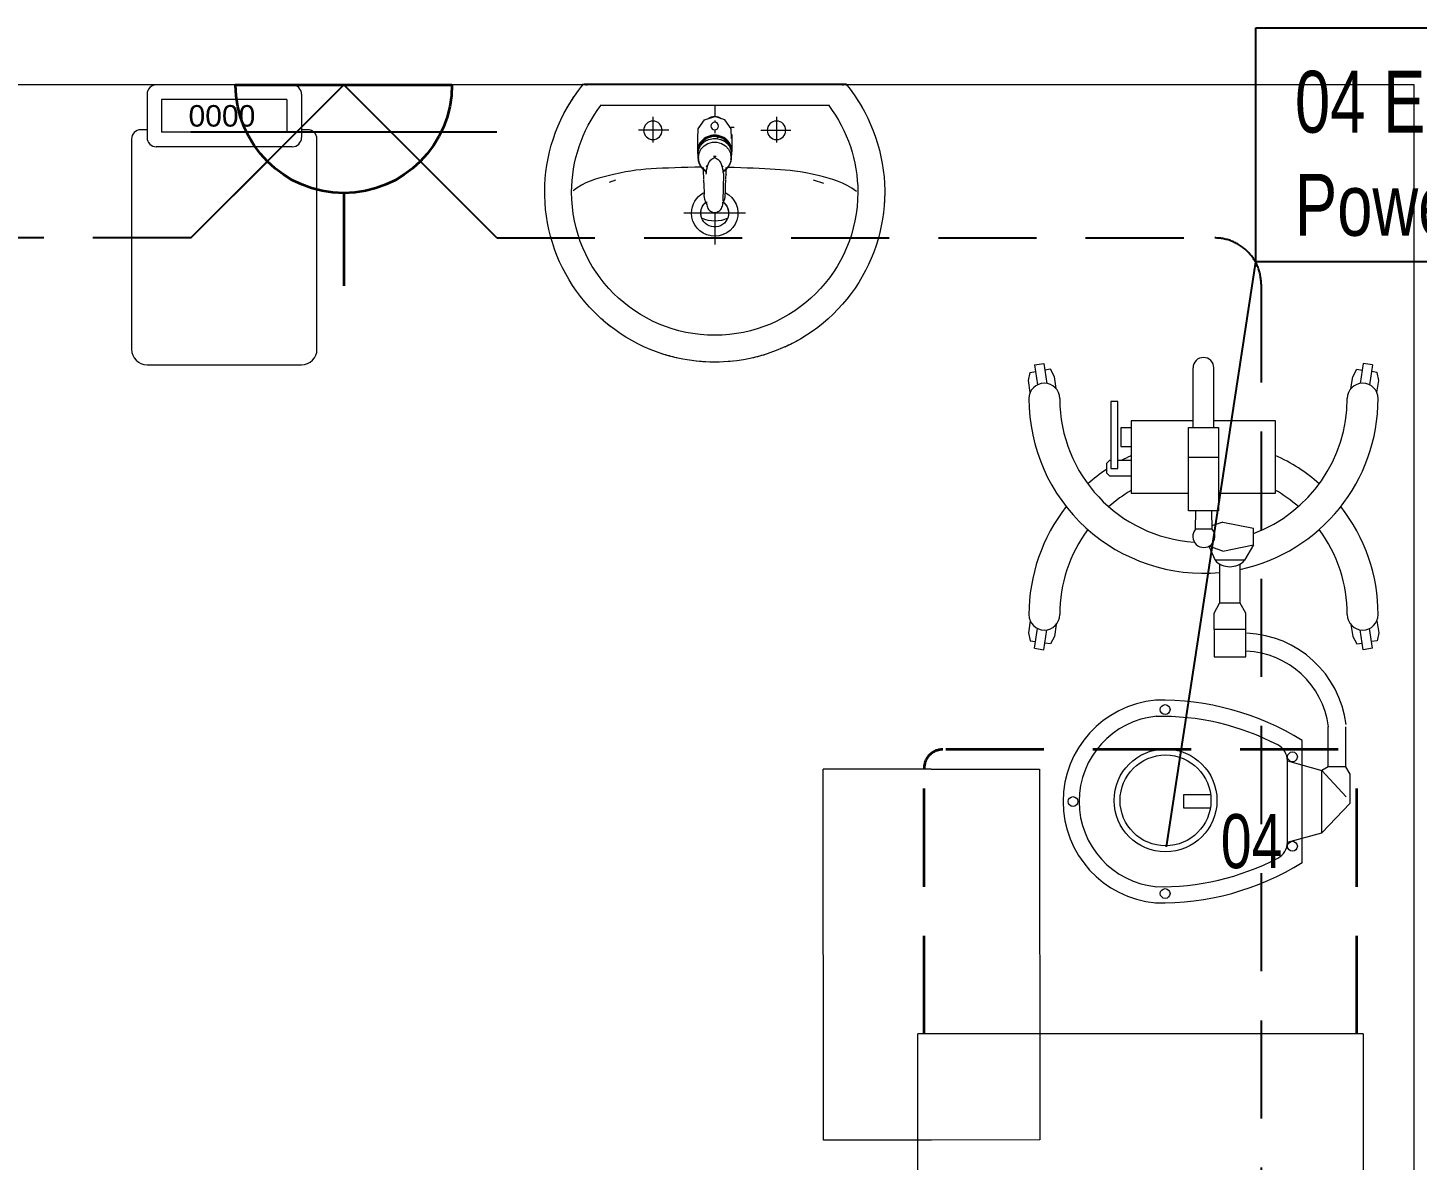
# Model space of a CAD drawing. Header units: inches. Extents: x -12418 to 57169, y -29325 to 19878.
# Drawn here: x 33707 to 35954, y -8807 to -6975 of the extents above; entities that cross this region are included whole.
import ezdxf
from ezdxf.enums import TextEntityAlignment as Align

# ---------------------------------------------------------------- set-up
doc = ezdxf.new("R2010")
doc.units = ezdxf.units.IN
doc.header["$LTSCALE"] = 25
doc.header["$MEASUREMENT"] = 0
for name, pattern in [('00-Ground Floor$0$HIDDEN', [9.525, 6.35, -3.175]), ('DASHDOT', [25.4, 12.7, -6.35, 0, -6.35]), ('HIDDEN', [9.525, 6.35, -3.175])]:
    doc.linetypes.add(name, pattern=pattern)
doc.layers.get('0').update_dxf_attribs({"color": 8})
doc.layers.get('Defpoints').update_dxf_attribs({"color": 8})
for name, color, linetype, lineweight in [('00-Ground Floor$0$72_EGR_EQP_TAG', 142, 'Continuous', 5), ('00-Ground Floor$0$LOADING', 253, 'Continuous', 5), ('00-Ground Floor$0$P-SANR-FIXT', 6, 'Continuous', 18), ('00-Ground Floor$0$P-SANR-FIXT-1', 6, 'Continuous', 13), ('00-Ground Floor$0$Walls', 251, 'Continuous', 5), ('E-LITE-CLNG-CNDT', 6, 'DASHDOT', 35), ('E-LITE-EXIT-NUMB', 6, 'Continuous', 25), ('E-POWR-FLOR-CNDT', 6, 'HIDDEN', 25), ('E-POWR-WALL @ 100', 4, 'Continuous', 35)]:
    doc.layers.add(name, color=color, linetype=linetype, lineweight=lineweight)
doc.layers.add('Equipment tags', color=3, linetype='Continuous')
doc.styles.add('00-Ground Floor$0$Standard', font='arial.ttf')
doc.styles.add('00-Ground Floor$0$X3G_ENTITY_257CFD', font='swisscl.ttf', dxfattribs={"height": 200})
doc.styles.add('00-Ground Floor$0$X3G_ENTITY_2588D4', font='swisscl.ttf', dxfattribs={"height": 200})
doc.styles.add('DC_Simplex', font='SIMPLEX.shx', dxfattribs={"width": 0.7})

# ---------------------------------------------------------------- blocks, each defined once
blk = doc.blocks.new('00-Ground Floor$0$FP_138-161_A_00_GFL_-0_080_Einreichung_Grundrisse_100')
at = {"layer": '00-Ground Floor$0$P-SANR-FIXT'}
blk.add_line((-0.0044, -0.0019), (-0.0045, -0.0021), dxfattribs=at)
at = {"layer": '00-Ground Floor$0$P-SANR-FIXT', "flags": 128}
blk.add_lwpolyline([(-0.0057, -0.0037), (-0.0058, -0.0039), (-0.006, -0.004)], dxfattribs=at)
blk = doc.blocks.new('00-Ground Floor$0$FP_139-161_A_00_GFL_-0_080_Einreichung_Grundrisse_100')
at = {"layer": '00-Ground Floor$0$P-SANR-FIXT'}
blk.add_line((0.0045, -0.0022), (0.0044, -0.002), dxfattribs=at)
at = {"layer": '00-Ground Floor$0$P-SANR-FIXT', "flags": 128}
blk.add_lwpolyline([(0.006, -0.004), (0.0059, -0.0039), (0.0057, -0.0038)], dxfattribs=at)
blk = doc.blocks.new('00-Ground Floor$0$IS_Ceraplus_B8204_BIM_BG _1_ - B8204AA - CERAPLUS single lever basin mixer with pop-up waste-V137-161_A_00_GFL_-0_080_Einreichung_Grundrisse_100')
at = {"layer": '00-Ground Floor$0$P-SANR-FIXT-1'}
h = blk.add_hatch(dxfattribs=at)
h.set_pattern_fill('FP_26', color=256, style=0, pattern_type=2)
h.set_pattern_definition([(225, (0.009, 0), (0.010607, -0.010607), []), (315, (0.009, 0), (0.010607, 0.010607), [])])
h.paths.add_polyline_path([(0.0056, -0.002), (0.0058, -0.0024), (0.0058, -0.0021)])
h.paths.add_polyline_path([(0.007, -0.0039), (0.0088, -0.0045), (0.0084, -0.0043)])
at = {"layer": '00-Ground Floor$0$LOADING'}
for p, q in [((-0.028, 0), (-0.028, -0.0281)), ((0.028, -0.0281), (0.028, 0)), ((-0.0274, -0.0337), (-0.0271, -0.0392)), ((-0.0262, -0.0282), (-0.0263, -0.0287)), ((0.0263, -0.0287), (0.0262, -0.0282)), ((0.0262, -0.0293), (0.0263, -0.0287)), ((0.0271, -0.0392), (0.0274, -0.0337)), ((-0.0137, -0.0512), (-0.0129, -0.0517)), ((0.0124, -0.052), (0.0133, -0.0515)), ((0.014, -0.0647), (0.0133, -0.1077)), ((0.0185, -0.0618), (0.019, -0.0539)), ((0.019, -0.0539), (0.0188, -0.0561))]:
    blk.add_line(p, q, dxfattribs=at)
at = {"layer": '00-Ground Floor$0$LOADING', "flags": 128}
for points in [[(-0.0272, -0.0069), (-0.0266, 0.009), (-0.0165, 0.0236), (0, 0.0291)], [(0.0272, -0.0069), (0.0266, 0.009), (0.0165, 0.0236), (0, 0.0291)], [(-0.0176, -0.0568), (-0.0224, -0.0513), (-0.0254, -0.0448), (-0.0264, -0.0376), (-0.0253, -0.0305), (-0.0222, -0.024), (-0.0172, -0.0186), (-0.0109, -0.0147), (-0.0037, -0.0127), (0.0037, -0.0127), (0.0109, -0.0147), (0.0172, -0.0186), (0.0222, -0.024), (0.0253, -0.0305), (0.0264, -0.0376), (0.0254, -0.0448), (0.0224, -0.0513), (0.0176, -0.0568)], [(-0.0271, -0.0393), (-0.027, -0.0403), (-0.0269, -0.0414), (-0.0267, -0.0424), (-0.0265, -0.0434), (-0.0262, -0.0444), (-0.0259, -0.0454), (-0.0255, -0.0464), (-0.0252, -0.0474), (-0.0247, -0.0484), (-0.0243, -0.0493), (-0.0238, -0.0502), (-0.0232, -0.0511), (-0.0226, -0.052), (-0.022, -0.0529), (-0.0214, -0.0537), (-0.0207, -0.0545), (-0.0199, -0.0553), (-0.0192, -0.0561), (-0.0184, -0.0568), (-0.0176, -0.0575), (-0.0173, -0.0577)], [(0.0173, -0.0577), (0.0181, -0.057), (0.0189, -0.0563), (0.0197, -0.0556), (0.0204, -0.0548), (0.0211, -0.054), (0.0218, -0.0532), (0.0224, -0.0523), (0.023, -0.0514), (0.0236, -0.0505), (0.0241, -0.0496), (0.0246, -0.0487), (0.025, -0.0477), (0.0254, -0.0467), (0.0258, -0.0458), (0.0261, -0.0448), (0.0264, -0.0437), (0.0266, -0.0427), (0.0268, -0.0417), (0.027, -0.0407), (0.0271, -0.0396), (0.0271, -0.0393)], [(-0.019, -0.0539), (-0.0185, -0.0615), (-0.0185, -0.0618)], [(-0.0162, -0.0579), (-0.0156, -0.058), (-0.0151, -0.0581), (-0.0146, -0.0583), (-0.0142, -0.0586), (-0.0139, -0.0588), (-0.0138, -0.0591)], [(-0.0138, -0.0591), (-0.0139, -0.0612), (-0.014, -0.0633)], [(0.0138, -0.0591), (0.0139, -0.0588), (0.0142, -0.0586), (0.0146, -0.0583), (0.0151, -0.0581), (0.0156, -0.058), (0.0162, -0.0579)], [(0.014, -0.0633), (0.0139, -0.0612), (0.0138, -0.0591)], [(0.0171, -0.0578), (0.0174, -0.0575), (0.0176, -0.0568)], [(0.0184, -0.0651), (0.0184, -0.0652), (0.0184, -0.0652), (0.0184, -0.0652), (0.0184, -0.0654), (0.0184, -0.0655)], [(-0.0181, -0.0728), (-0.0177, -0.083), (-0.0172, -0.0938)], [(0.0172, -0.0938), (0.0177, -0.083), (0.0181, -0.0728)], [(-0.0129, -0.1142), (-0.0124, -0.1161), (-0.0118, -0.1179), (-0.0109, -0.1197), (-0.0098, -0.1214), (-0.0084, -0.123), (-0.0067, -0.1244), (-0.0047, -0.1255), (-0.0025, -0.1263), (0, -0.1266)], [(0, -0.1266), (0.0025, -0.1263), (0.0047, -0.1255), (0.0067, -0.1244), (0.0084, -0.123), (0.0098, -0.1214), (0.0109, -0.1197), (0.0118, -0.1179), (0.0124, -0.1161), (0.0129, -0.1142)]]:
    blk.add_lwpolyline(points, dxfattribs=at)
at = {"layer": '00-Ground Floor$0$LOADING'}
for centre, radius, start, end in [((0, 0.0135), 0.00603, 0, 180), ((0, 0.0135), 0.00603, 180, 0), ((-0.009, 0), 0.005, 300, 315), ((0.009, 0), 0.005, 225, 240)]:
    blk.add_arc(centre, radius, start, end, dxfattribs=at)
for centre, major_axis, start_param, end_param in [((0, -0.0281), (-0.028, 0), 4.712389, 6.47291), ((0, -0.0287), (0.0267, 0), 1.570796, 3.036556), ((0, -0.0287), (0.0263, 0), 2.625648, 2.791756), ((0, -0.0287), (-0.0263, 0), 4.712389, 5.759587), ((0, -0.0281), (0.028, 0), 6.093357, 7.853982), ((0, -0.0287), (0.0267, 0), 0.105099, 1.570796), ((0, -0.0287), (0.0262, 0), 0.523599, 1.570796), ((0, -0.0287), (0.0262, 0), 0.349919, 0.515945), ((0, -0.0321), (0.0275, 0), 3.141823, 3.202701), ((0, -0.0321), (0.0275, 0), 3.239313, 3.439417), ((0, -0.0281), (0.028, 0), 3.371221, 3.483334), ((0, -0.0287), (0.0267, 0), 6.059374, 6.108652), ((0, -0.0321), (0.0275, 0), 5.985527, 6.185455), ((0, -0.0281), (0.028, 0), 5.94107, 6.05344), ((0, -0.0321), (0.0275, 0), 6.222066, 6.282955), ((0, -0.0312), (0.0248, 0), 4.111947, 4.191073), ((0, -0.0281), (0.028, 0), 4.202431, 4.259552), ((0, -0.0287), (0.0263, 0), 4.169225, 4.2325), ((0, -0.0281), (0.028, 0), 5.172057, 5.222265)]:
    blk.add_ellipse(centre, major_axis=major_axis, ratio=0.961262, start_param=start_param, end_param=end_param, dxfattribs=at)
for points, knots in [([(-0.0215, -0.0162), (-0.0216, -0.0163), (-0.0219, -0.0167), (-0.0227, -0.0177), (-0.0238, -0.0192), (-0.0249, -0.0211), (-0.0258, -0.0231), (-0.0266, -0.0253), (-0.0273, -0.0282), (-0.0275, -0.0305), (-0.0275, -0.0321)], [0.7859035, 0.7859035, 0.7859035, 0.7859035, 0.7916667, 0.8055556, 0.8333333, 0.8611111, 0.8888889, 0.9166667, 0.9444444, 1, 1, 1, 1]), ([(0.021, -0.0157), (0.0208, -0.0154), (0.0203, -0.0149), (0.0192, -0.0139), (0.0177, -0.0127), (0.0161, -0.0117), (0.0148, -0.0109), (0.0138, -0.0104), (0.0127, -0.0099), (0.0113, -0.0093), (0.0087, -0.0084), (0.0048, -0.0075), (0, -0.0071), (-0.0048, -0.0075), (-0.0087, -0.0084), (-0.0113, -0.0093), (-0.0127, -0.0099), (-0.0138, -0.0104), (-0.0148, -0.0109), (-0.0161, -0.0117), (-0.0177, -0.0127), (-0.0191, -0.0139), (-0.0202, -0.0149), (-0.0208, -0.0154), (-0.021, -0.0157)], [0.2222222, 0.2222222, 0.2222222, 0.2222222, 0.2361111, 0.25, 0.2777778, 0.3055556, 0.3194444, 0.3333333, 0.3472222, 0.3611111, 0.3888889, 0.4444444, 0.5, 0.5555556, 0.6111111, 0.6388889, 0.6527778, 0.6666667, 0.6805556, 0.6944444, 0.7222222, 0.75, 0.7638889, 0.7777778, 0.7777778, 0.7777778, 0.7777778]), ([(0.0275, -0.0321), (0.0275, -0.0305), (0.0273, -0.0282), (0.0266, -0.0253), (0.0258, -0.0231), (0.0249, -0.0211), (0.0238, -0.0192), (0.0227, -0.0177), (0.0219, -0.0167), (0.0216, -0.0163), (0.0215, -0.0162)], [0, 0, 0, 0, 0.0555556, 0.0833333, 0.1111111, 0.1388889, 0.1666667, 0.1944444, 0.2083333, 0.2142181, 0.2142181, 0.2142181, 0.2142181]), ([(0, -0.0378), (-0.0005, -0.038), (-0.0012, -0.0384), (-0.0021, -0.0389), (-0.0028, -0.0393), (-0.0035, -0.0397), (-0.0042, -0.04), (-0.0049, -0.0405), (-0.0055, -0.0409), (-0.0061, -0.0414), (-0.0067, -0.0419), (-0.0072, -0.0424), (-0.0078, -0.0429), (-0.0083, -0.0435), (-0.0088, -0.0441), (-0.0092, -0.0446), (-0.0096, -0.0452), (-0.01, -0.0459), (-0.0103, -0.0466), (-0.0105, -0.0472), (-0.0107, -0.0477), (-0.0108, -0.0481), (-0.0109, -0.0484), (-0.0111, -0.0489), (-0.0114, -0.0497), (-0.0118, -0.0509), (-0.0122, -0.0521), (-0.0124, -0.053), (-0.0126, -0.0537), (-0.0128, -0.0544), (-0.0129, -0.0552), (-0.0131, -0.0559), (-0.0132, -0.0566), (-0.0134, -0.0572), (-0.0136, -0.0581), (-0.0137, -0.0587), (-0.0138, -0.0591)], [0, 0, 0, 0, 0.055556, 0.083333, 0.111111, 0.138889, 0.166667, 0.194444, 0.222222, 0.25, 0.277778, 0.305556, 0.333333, 0.361111, 0.388889, 0.416667, 0.444444, 0.472222, 0.5, 0.527778, 0.541667, 0.555556, 0.569444, 0.583333, 0.611111, 0.666667, 0.722222, 0.75, 0.777778, 0.805556, 0.833333, 0.861111, 0.888889, 0.916667, 0.944444, 1, 1, 1, 1]), ([(0, -0.0357), (-0.0006, -0.0357), (-0.0013, -0.0357), (-0.002, -0.0357), (-0.0022, -0.0357)], [0, 0, 0, 0, 0.1, 0.1298359, 0.1298359, 0.1298359, 0.1298359]), ([(0.0022, -0.0357), (0.002, -0.0357), (0.0013, -0.0357), (0.0006, -0.0357), (0, -0.0357)], [0.8701578, 0.8701578, 0.8701578, 0.8701578, 0.9, 1, 1, 1, 1]), ([(0.0138, -0.0591), (0.0137, -0.0587), (0.0136, -0.0581), (0.0134, -0.0572), (0.0132, -0.0566), (0.0131, -0.0559), (0.0129, -0.0552), (0.0128, -0.0544), (0.0126, -0.0537), (0.0124, -0.053), (0.0122, -0.0521), (0.0118, -0.0509), (0.0114, -0.0497), (0.0111, -0.0489), (0.0109, -0.0484), (0.0108, -0.0481), (0.0107, -0.0477), (0.0105, -0.0472), (0.0103, -0.0466), (0.01, -0.0459), (0.0096, -0.0452), (0.0092, -0.0446), (0.0088, -0.0441), (0.0083, -0.0435), (0.0078, -0.0429), (0.0072, -0.0424), (0.0067, -0.0419), (0.0061, -0.0414), (0.0055, -0.0409), (0.0049, -0.0405), (0.0042, -0.04), (0.0035, -0.0397), (0.0028, -0.0393), (0.0021, -0.0389), (0.0012, -0.0384), (0.0005, -0.038), (0, -0.0378)], [0, 0, 0, 0, 0.055556, 0.083333, 0.111111, 0.138889, 0.166667, 0.194444, 0.222222, 0.25, 0.277778, 0.333333, 0.388889, 0.416667, 0.430556, 0.444444, 0.458333, 0.472222, 0.5, 0.527778, 0.555556, 0.583333, 0.611111, 0.638889, 0.666667, 0.694444, 0.722222, 0.75, 0.777778, 0.805556, 0.833333, 0.861111, 0.888889, 0.916667, 0.944444, 1, 1, 1, 1]), ([(-0.0188, -0.0538), (-0.0188, -0.0547), (-0.0186, -0.0582), (-0.0185, -0.0619), (-0.0184, -0.0646)], [0.6724021, 0.6724021, 0.6724021, 0.6724021, 0.75, 1, 1, 1, 1]), ([(-0.0162, -0.0579), (-0.0162, -0.0578), (-0.0163, -0.0578), (-0.0165, -0.0577), (-0.0166, -0.0575), (-0.0167, -0.0574), (-0.0169, -0.0573), (-0.017, -0.0572), (-0.0172, -0.0571), (-0.0173, -0.057), (-0.0175, -0.0569), (-0.0176, -0.0568)], [0, 0, 0, 0, 0.1, 0.2, 0.3, 0.4, 0.5, 0.6, 0.7, 0.8, 1, 1, 1, 1]), ([(-0.0148, -0.0587), (-0.015, -0.0586), (-0.0159, -0.0583), (-0.0167, -0.058), (-0.0172, -0.0578)], [0.8, 0.8, 0.8, 0.8, 0.85, 1, 1, 1, 1]), ([(0.0141, -0.0613), (0.0141, -0.0611), (0.0143, -0.0608), (0.0145, -0.0604), (0.0148, -0.06), (0.0151, -0.0596), (0.0153, -0.0594), (0.0155, -0.0592), (0.0156, -0.059), (0.0158, -0.0588), (0.016, -0.0587), (0.0163, -0.0585), (0.0165, -0.0583), (0.0166, -0.0582)], [0.3333333, 0.3333333, 0.3333333, 0.3333333, 0.4166667, 0.5, 0.5833333, 0.6666667, 0.7083333, 0.75, 0.7916667, 0.8333333, 0.875, 0.9166667, 1, 1, 1, 1]), ([(0.0176, -0.0568), (0.0175, -0.0569), (0.0173, -0.057), (0.0172, -0.0571), (0.017, -0.0572), (0.0169, -0.0573), (0.0167, -0.0574), (0.0166, -0.0575), (0.0165, -0.0577), (0.0163, -0.0578), (0.0162, -0.0578), (0.0162, -0.0579)], [0, 0, 0, 0, 0.2, 0.3, 0.4, 0.5, 0.6, 0.7, 0.8, 0.9, 1, 1, 1, 1]), ([(0.0184, -0.0646), (0.0185, -0.0619), (0.0186, -0.0582), (0.0188, -0.0547), (0.0188, -0.0538)], [0, 0, 0, 0, 0.25, 0.3275586, 0.3275586, 0.3275586, 0.3275586]), ([(-0.0131, -0.1116), (-0.0132, -0.1115), (-0.0135, -0.1109), (-0.0141, -0.1099), (-0.0147, -0.1086), (-0.0153, -0.1072), (-0.0159, -0.1053), (-0.0167, -0.1021), (-0.0171, -0.0992), (-0.0171, -0.0973)], [0.4856715, 0.4856715, 0.4856715, 0.4856715, 0.5, 0.55, 0.6, 0.65, 0.7, 0.8, 1, 1, 1, 1]), ([(-0.0132, -0.1091), (-0.0132, -0.1096), (-0.0132, -0.1103), (-0.0132, -0.1111), (-0.0132, -0.1115), (-0.0132, -0.1118), (-0.0131, -0.1122), (-0.0131, -0.1125), (-0.0131, -0.1128), (-0.0131, -0.1131), (-0.013, -0.1134), (-0.013, -0.1138), (-0.0129, -0.1141), (-0.0129, -0.1142)], [0.2, 0.2, 0.2, 0.2, 0.4, 0.5, 0.55, 0.6, 0.65, 0.7, 0.75, 0.8, 0.85, 0.9, 1, 1, 1, 1]), ([(0.0129, -0.1142), (0.0129, -0.1141), (0.013, -0.1138), (0.013, -0.1134), (0.0131, -0.1131), (0.0131, -0.1128), (0.0131, -0.1125), (0.0131, -0.1122), (0.0132, -0.1118), (0.0132, -0.1115), (0.0132, -0.1111), (0.0132, -0.1103), (0.0132, -0.1096), (0.0132, -0.1091)], [0, 0, 0, 0, 0.1, 0.15, 0.2, 0.25, 0.3, 0.35, 0.4, 0.45, 0.5, 0.6, 0.8, 0.8, 0.8, 0.8]), ([(0.0131, -0.1116), (0.0133, -0.1113), (0.0137, -0.1106), (0.0142, -0.1096), (0.0147, -0.1084), (0.0153, -0.1072), (0.0159, -0.1053), (0.0167, -0.1021), (0.0171, -0.0992), (0.0171, -0.0973)], [-0.5143371, -0.5143371, -0.5143371, -0.5143371, -0.475, -0.4375, -0.4, -0.35, -0.3, -0.2, 0, 0, 0, 0])]:
    blk.add_open_spline(points, degree=3, knots=knots, dxfattribs=at)
for points in [[(-0.0184, -0.0646), (-0.0183, -0.0659), (-0.0182, -0.0684), (-0.0181, -0.0709), (-0.0181, -0.0721)], [(-0.0172, -0.0578), (-0.0171, -0.0578), (-0.0169, -0.058), (-0.0167, -0.0581), (-0.0166, -0.0582)], [(-0.0162, -0.0579), (-0.0162, -0.0579), (-0.0164, -0.0581), (-0.0165, -0.0582), (-0.0166, -0.0583), (-0.0166, -0.0582), (-0.0166, -0.0582)], [(-0.0166, -0.0582), (-0.0163, -0.0585), (-0.0156, -0.059), (-0.0148, -0.0599), (-0.0142, -0.0609), (-0.0139, -0.0617), (-0.0138, -0.0621)], [(-0.014, -0.0633), (-0.014, -0.0633), (-0.014, -0.0633), (-0.014, -0.0633)], [(-0.014, -0.0646), (-0.014, -0.0644), (-0.014, -0.064), (-0.014, -0.0635), (-0.014, -0.0633)], [(0.014, -0.0633), (0.014, -0.0633), (0.014, -0.0633), (0.014, -0.0633)], [(0.014, -0.0633), (0.014, -0.0635), (0.014, -0.064), (0.014, -0.0644), (0.014, -0.0647)], [(0.0172, -0.0578), (0.0168, -0.0579), (0.0158, -0.0583), (0.0147, -0.0587), (0.0141, -0.059)], [(0.0166, -0.0582), (0.0166, -0.0582), (0.0166, -0.0583), (0.0165, -0.0582), (0.0164, -0.0581), (0.0162, -0.0579), (0.0162, -0.0579)], [(0.0166, -0.0582), (0.0167, -0.0582), (0.0168, -0.0581), (0.0169, -0.058), (0.0169, -0.058)], [(0.0169, -0.058), (0.017, -0.0579), (0.0171, -0.0579), (0.0171, -0.0578)], [(0.0181, -0.0721), (0.0181, -0.0709), (0.0182, -0.0684), (0.0183, -0.0659), (0.0184, -0.0646)], [(-0.0172, -0.0938), (-0.0172, -0.0944), (-0.0172, -0.0956), (-0.0171, -0.0967), (-0.0171, -0.0973)], [(0.0171, -0.0973), (0.0171, -0.0967), (0.0172, -0.0956), (0.0172, -0.0944), (0.0172, -0.0938)]]:
    blk.add_open_spline(points, degree=3, dxfattribs=at)
for name in ['00-Ground Floor$0$FP_138-161_A_00_GFL_-0_080_Einreichung_Grundrisse_100', '00-Ground Floor$0$FP_139-161_A_00_GFL_-0_080_Einreichung_Grundrisse_100']:
    blk.add_blockref(name, (0, 0), dxfattribs=at)
blk = doc.blocks.new('00-Ground Floor$0$_100_WB_KER_REN_55x45x18 - _100_WB_KER_REN_55x45x18-V63-161_A_00_GFL_-0_080_Einreichung_Grundrisse_100')
at = {"layer": '00-Ground Floor$0$LOADING'}
for p, q in [((-0.2075, 0.225), (-0.2075, 0.2227)), ((0.2074, 0.225), (-0.2074, 0.225)), ((0.2075, 0.2227), (0.2075, 0.225)), ((-0.1855, 0.1899), (0.1855, 0.1899)), ((0, 0.1899), (0, 0.1724)), ((-0.1, 0.172), (-0.1, 0.1303)), ((0, 0.1656), (0, 0.1628)), ((0.1, 0.172), (0.1, 0.1303)), ((-0.0744, 0.15), (-0.1234, 0.15)), ((-0.0259, 0.155), (-0.0315, 0.155)), ((0, 0.1509), (0, 0.1454)), ((0, 0.1422), (0, 0.1399)), ((0.026, 0.155), (0.0248, 0.155)), ((0.0744, 0.15), (0.1234, 0.15)), ((-0.1763, 0.0637), (-0.1598, 0.0692)), ((0.1605, 0.0691), (0.1707, 0.0656)), ((-0.05, 0.0161), (0.05, 0.0161)), ((0, 0.0168), (0, -0.0348))]:
    blk.add_line(p, q, dxfattribs=at)
at = {"layer": '00-Ground Floor$0$LOADING', "flags": 128}
for points in [[(-0.2121, 0.225), (-0.219, 0.2164), (-0.2254, 0.2075), (-0.2316, 0.1983), (-0.2373, 0.189), (-0.2427, 0.1794), (-0.2476, 0.1696), (-0.2522, 0.1596), (-0.2564, 0.1494), (-0.2602, 0.1391), (-0.2635, 0.1286), (-0.2665, 0.118), (-0.269, 0.1073), (-0.271, 0.0965), (-0.2727, 0.0856), (-0.2739, 0.0747), (-0.2747, 0.0637), (-0.275, 0.0527), (-0.275, 0.05)], [(0.275, 0.05), (0.2748, 0.061), (0.2741, 0.072), (0.273, 0.0829), (0.2715, 0.0938), (0.2695, 0.1046), (0.2671, 0.1154), (0.2643, 0.126), (0.261, 0.1365), (0.2574, 0.1469), (0.2533, 0.1571), (0.2488, 0.1671), (0.2439, 0.177), (0.2387, 0.1866), (0.233, 0.1961), (0.227, 0.2053), (0.2206, 0.2142), (0.2138, 0.2229), (0.2121, 0.225)], [(-0.275, 0.05), (-0.2748, 0.039), (-0.2741, 0.028), (-0.273, 0.0171), (-0.2715, 0.0062), (-0.2695, -0.0046), (-0.2671, -0.0154), (-0.2643, -0.026), (-0.261, -0.0365), (-0.2574, -0.0469), (-0.2533, -0.0571), (-0.2488, -0.0671), (-0.2439, -0.077), (-0.2387, -0.0866), (-0.233, -0.0961), (-0.227, -0.1053), (-0.2206, -0.1142), (-0.2138, -0.1229), (-0.2067, -0.1313), (-0.1993, -0.1395), (-0.1916, -0.1473), (-0.1836, -0.1548), (-0.1752, -0.162), (-0.1666, -0.1688), (-0.1577, -0.1753), (-0.1486, -0.1814), (-0.1392, -0.1872), (-0.1296, -0.1925), (-0.1198, -0.1975), (-0.1098, -0.2021), (-0.0996, -0.2063), (-0.0893, -0.2101), (-0.0788, -0.2135), (-0.0682, -0.2164), (-0.0575, -0.2189), (-0.0467, -0.221), (-0.0359, -0.2227), (-0.0249, -0.2239), (-0.014, -0.2246), (-0.003, -0.225), (0.008, -0.2249), (0.019, -0.2243), (0.03, -0.2234), (0.0409, -0.2219), (0.0517, -0.2201), (0.0625, -0.2178), (0.0731, -0.2151), (0.0837, -0.212), (0.0941, -0.2084), (0.1043, -0.2044), (0.1144, -0.2001), (0.1243, -0.1953), (0.1341, -0.1901), (0.1436, -0.1846), (0.1528, -0.1786), (0.1618, -0.1723), (0.1706, -0.1657), (0.1791, -0.1587), (0.1873, -0.1514), (0.1952, -0.1437), (0.2028, -0.1358), (0.21, -0.1275), (0.217, -0.119), (0.2236, -0.1101), (0.2298, -0.1011), (0.2356, -0.0918), (0.2411, -0.0822), (0.2462, -0.0725), (0.2509, -0.0625), (0.2552, -0.0524), (0.2591, -0.0421), (0.2626, -0.0317), (0.2656, -0.0211), (0.2683, -0.0104), (0.2705, 0.0003), (0.2722, 0.0112), (0.2736, 0.0221), (0.2745, 0.0331), (0.2749, 0.0441), (0.275, 0.05)]]:
    blk.add_lwpolyline(points, dxfattribs=at)
at = {"layer": '00-Ground Floor$0$LOADING'}
for centre in [(-0.1, 0.15), (0.1, 0.15)]:
    blk.add_circle(centre, 0.015, dxfattribs=at)
for centre, radius, start, end in [((0, 0.05), 0.275, 140.4788, 141.2381), ((0, 0.05), 0.275, 38.7619, 39.5212), ((0, 0.05), 0.275, 145.9324, 150.3591), ((0, 0.05), 0.275, 29.6409, 34.0676), ((0, 0.05), 0.2315, 142.8209, 180), ((0, 0.05), 0.2315, 0, 37.1791), ((0, 0.155), 0.0175, 54.0899, 125.9101), ((0, 0.155), 0.0175, 68.869, 83.8798), ((0, 0.155), 0.0175, 251.9463, 258.2346), ((0, 0.05), 0.275, 180, 183.6225), ((0, 0.05), 0.2315, 180, 0), ((0, 0.0161), 0.0375, 117.1305, 0), ((0, 0.0161), 0.0375, 0, 61.4146), ((0, 0.0161), 0.0225, 129.5025, 0), ((0, 0.0161), 0.0225, 156.725, 162.0134), ((0, 0.0161), 0.0225, 138.0808, 143.3939), ((0, 0.0161), 0.0225, 0, 51.4286), ((0, 0.0161), 0.0225, 36.616, 41.9265), ((0, 0.0161), 0.0225, 17.9887, 23.276), ((0, 0.0161), 0.0225, 180, 193.3417), ((0, 0.0161), 0.0225, 197.0466, 201.508), ((0, 0.05), 0.047, 243.4433, 296.5567), ((0, 0.0161), 0.0225, 338.492, 342.9534), ((0, 0.0161), 0.0225, 346.6583, 0), ((0, 0.05), 0.275, 307.6689, 312), ((0, 0.05), 0.275, 240, 245.6589), ((0, 0.05), 0.275, 252, 257.5535), ((0, 0.05), 0.275, 264, 276), ((0, 0.05), 0.275, 282.9241, 288)]:
    blk.add_arc(centre, radius, start, end, dxfattribs=at)
for points, knots in [([(-0.2074, 0.225), (-0.2078, 0.225), (-0.2086, 0.225), (-0.2095, 0.225), (-0.2102, 0.225), (-0.2106, 0.225), (-0.2109, 0.225), (-0.2111, 0.225), (-0.2114, 0.225), (-0.2116, 0.225), (-0.2118, 0.225), (-0.2119, 0.225), (-0.2119, 0.225)], [-1, -1, -1, -1, -0.8333333, -0.6666667, -0.5833333, -0.5, -0.4583333, -0.4166667, -0.3333333, -0.2916667, -0.25, -0.1666667, -0.1666667, -0.1666667, -0.1666667]), ([(0.2119, 0.225), (0.2119, 0.225), (0.2118, 0.225), (0.2116, 0.225), (0.2114, 0.225), (0.2111, 0.225), (0.2109, 0.225), (0.2106, 0.225), (0.2102, 0.225), (0.2095, 0.225), (0.2086, 0.225), (0.2078, 0.225), (0.2074, 0.225)], [-0.8333333, -0.8333333, -0.8333333, -0.8333333, -0.75, -0.7083333, -0.6666667, -0.5833333, -0.5416667, -0.5, -0.4166667, -0.3333333, -0.1666667, 0, 0, 0, 0]), ([(-0.0037, 0.1721), (-0.0046, 0.1719), (-0.0064, 0.1714), (-0.0081, 0.1705), (-0.009, 0.17)], [0.5653198, 0.5653198, 0.5653198, 0.5653198, 0.6111111, 0.6666667, 0.6666667, 0.6666667, 0.6666667]), ([(0.009, 0.17), (0.0086, 0.1703), (0.0077, 0.1708), (0.0059, 0.1715), (0.0046, 0.1719), (0.0037, 0.1721)], [0.3333333, 0.3333333, 0.3333333, 0.3333333, 0.3611111, 0.3888889, 0.4346482, 0.4346482, 0.4346482, 0.4346482]), ([(-0.2294, 0.0509), (-0.2103, 0.066), (-0.1431, 0.0839), (-0.1084, 0.0863), (-0.0496, 0.0893), (-0.0206, 0.0899)], [0.0392191, 0.0392191, 0.0392191, 0.0392191, 0.1715289, 0.4228457, 0.6475389, 0.6475389, 0.6475389, 0.6475389]), ([(0.0209, 0.0903), (0.0512, 0.0901), (0.1113, 0.0879), (0.1514, 0.0828), (0.2115, 0.0665), (0.2292, 0.052)], [0.7533082, 0.7533082, 0.7533082, 0.7533082, 0.9865548, 1.235629, 1.3638988, 1.3638988, 1.3638988, 1.3638988]), ([(-0.0141, 0.0337), (-0.0162, 0.0319), (-0.0207, 0.0267), (-0.0225, 0.02), (-0.0225, 0.0161)], [0.7144203, 0.7144203, 0.7144203, 0.7144203, 0.8333333, 1, 1, 1, 1]), ([(0.0225, 0.0161), (0.0225, 0.0187), (0.0216, 0.0239), (0.0182, 0.0298), (0.0152, 0.0327), (0.0141, 0.0337)], [0, 0, 0, 0, 0.1111111, 0.2222222, 0.285568, 0.285568, 0.285568, 0.285568])]:
    blk.add_open_spline(points, degree=3, knots=knots, dxfattribs=at)
for points in [[(-0.2075, 0.2227), (-0.2075, 0.2231), (-0.2075, 0.2235), (-0.2075, 0.2239)], [(0.2075, 0.2239), (0.2075, 0.2235), (0.2075, 0.2231), (0.2075, 0.2227)], [(-0.1852, 0.1899), (-0.1853, 0.1899), (-0.1854, 0.1899), (-0.1855, 0.1899)], [(0.1855, 0.1899), (0.1854, 0.1899), (0.1853, 0.1899), (0.1852, 0.1899)], [(-0.0009, 0.1725), (-0.0013, 0.1725), (-0.0018, 0.1724), (-0.0022, 0.1724)], [(0.0022, 0.1724), (0.0018, 0.1724), (0.0013, 0.1725), (0.0009, 0.1725)], [(-0.0225, 0.0161), (-0.0225, 0.0147), (-0.0222, 0.012), (-0.0215, 0.0093), (-0.021, 0.008)], [(0.021, 0.008), (0.0215, 0.0093), (0.0222, 0.012), (0.0225, 0.0147), (0.0225, 0.0161)]]:
    blk.add_open_spline(points, degree=3, dxfattribs=at)
at = {"layer": '00-Ground Floor$0$LOADING', "xscale": -1, "rotation": 5.088887490341627e-12}
blk.add_blockref('00-Ground Floor$0$IS_Ceraplus_B8204_BIM_BG _1_ - B8204AA - CERAPLUS single lever basin mixer with pop-up waste-V137-161_A_00_GFL_-0_080_Einreichung_Grundrisse_100', (0, 0.1434), dxfattribs=at)
blk = doc.blocks.new('00-Ground Floor$0$HF13461A-P')
at = {"layer": '00-Ground Floor$0$LOADING'}
for p, q in [((0.2579, 0.4503), (0.0379, 0.4503)), ((0.0229, 0.4353), (0.0229, 0.3653)), ((0.2729, 0.4353), (0.2729, 0.3653)), ((0.2493, 0.4266), (0.0466, 0.4266)), ((0.0466, 0.4266), (0.0466, 0.3739)), ((0.2493, 0.4266), (0.2493, 0.3739)), ((-0.0021, 0.3628), (-0.0021, 0.0228)), ((0.0229, 0.3778), (0.0129, 0.3778)), ((0.2493, 0.3739), (0.0466, 0.3739)), ((0.2829, 0.3778), (0.2729, 0.3778)), ((0.2979, 0.0228), (0.2979, 0.3628)), ((0.2579, 0.3503), (0.0379, 0.3503)), ((0.0229, -0.0022), (0.2729, -0.0022))]:
    blk.add_line(p, q, dxfattribs=at)
for centre, radius, start, end in [((0.0379, 0.4353), 0.015, 90, 180), ((0.2579, 0.4353), 0.015, 0, 90), ((0.0129, 0.3628), 0.015, 90, 180), ((0.0379, 0.3653), 0.015, 180, 270), ((0.2579, 0.3653), 0.015, 270, 0), ((0.2829, 0.3628), 0.015, 0, 90), ((0.0229, 0.0228), 0.025, 180, 270), ((0.2729, 0.0228), 0.025, 270, 0)]:
    blk.add_arc(centre, radius, start, end, dxfattribs=at)
at = {"layer": '00-Ground Floor$0$LOADING', "style": '00-Ground Floor$0$Standard'}
blk.add_text('0000', height=0.03477, dxfattribs=at).set_placement((0.0901, 0.3829))
blk = doc.blocks.new('00-Ground Floor$0$mobile light')
at = {"layer": '00-Ground Floor$0$LOADING'}
for p, q in [((1882.58, -498.29), (1882.35, -499.8)), ((1882.58, -498.29), (1885.78, -498.78)), ((1883.78, -497.56), (1883.65, -498.45)), ((1885.1, -497.29), (1883.78, -497.56)), ((1887.04, -497.59), (1885.1, -497.29)), ((1923.94, -497.59), (1925.88, -497.29)), ((1928.41, -498.29), (1925.2, -498.78)), ((1925.88, -497.29), (1927.2, -497.56)), ((1927.2, -497.56), (1927.33, -498.45)), ((1928.41, -498.29), (1928.63, -499.8)), ((1882.35, -499.8), (1885.55, -500.28)), ((1883.28, -500.85), (1883.42, -499.96)), ((1884.47, -501.5), (1883.28, -500.85)), ((1928.63, -499.8), (1925.43, -500.28)), ((1926.52, -501.5), (1927.7, -500.85)), ((1927.7, -500.85), (1927.56, -499.96)), ((1886.4, -501.79), (1884.47, -501.5)), ((1924.58, -501.79), (1926.52, -501.5)), ((1947.59, -502.62), (1941.09, -502.62)), ((1948.76, -501.94), (1947.59, -502.62)), ((1947.59, -502.62), (1947.59, -505.45)), ((1948.15, -506.5), (1952.41, -502.55)), ((1953.47, -501.94), (1948.76, -501.94)), ((1958.23, -506.5), (1953.47, -501.94)), ((1947.59, -505.45), (1941.09, -505.45)), ((1947.59, -505.45), (1948.15, -506.5)), ((1946.6, -512.08), (1948.15, -506.5)), ((1958.23, -506.5), (1948.15, -506.5)), ((1959.78, -512.08), (1958.23, -506.5)), ((1963.08, -509.67), (1943.3, -509.67)), ((1959.78, -512.08), (1946.6, -512.08)), ((1908.01, -522.53), (1909, -517.55)), ((1911.69, -517.55), (1909, -517.55)), ((1912.69, -522.53), (1911.69, -517.55)), ((1911.69, -517.55), (1914.17, -518.99)), ((1914.17, -518.99), (1914.17, -523.77)), ((1922.73, -518.8), (1921.08, -519.69)), ((1925.38, -518.8), (1922.73, -518.8)), ((1921.08, -519.69), (1914.74, -519.69)), ((1921.08, -519.69), (1921.08, -523.01)), ((1921.08, -519.69), (1921.08, -523.01)), ((1892.68, -528.06), (1892.68, -523.24)), ((1892.68, -523.24), (1906.16, -523.24)), ((1897.5, -528.06), (1897.5, -523.24)), ((1906.16, -523.24), (1906.16, -528.06)), ((1908.01, -522.53), (1908.62, -524.28)), ((1912.69, -522.53), (1911.9, -524.78)), ((1921.08, -523.01), (1914.77, -523.01)), ((1922.73, -523.93), (1921.08, -523.04)), ((1892.68, -523.97), (1883.05, -523.97)), ((1909.15, -524.25), (1906.16, -524.32)), ((1909.15, -524.25), (1909.15, -526.94)), ((1911.9, -524.78), (1914.17, -523.77)), ((1925.38, -523.93), (1922.73, -523.93)), ((1892.68, -527.34), (1883.05, -527.34)), ((1906.16, -528.06), (1892.68, -528.06)), ((1909.15, -526.94), (1906.16, -526.87)), ((1884.47, -549.77), (1883.28, -550.42)), ((1883.28, -550.42), (1883.42, -551.31)), ((1886.4, -549.48), (1884.47, -549.77)), ((1924.58, -549.48), (1926.52, -549.77)), ((1926.52, -549.77), (1927.7, -550.42)), ((1927.7, -550.42), (1927.56, -551.31)), ((1882.35, -551.47), (1885.55, -550.99)), ((1882.58, -552.98), (1882.35, -551.47)), ((1882.58, -552.98), (1885.78, -552.5)), ((1883.78, -553.71), (1883.65, -552.82)), ((1928.41, -552.98), (1925.2, -552.5)), ((1928.63, -551.47), (1925.43, -550.99)), ((1927.2, -553.71), (1927.33, -552.82)), ((1928.41, -552.98), (1928.63, -551.47)), ((1885.1, -553.98), (1883.78, -553.71)), ((1887.04, -553.69), (1885.1, -553.98)), ((1923.94, -553.69), (1925.88, -553.98)), ((1925.88, -553.98), (1927.2, -553.71))]:
    blk.add_line(p, q, dxfattribs=at)
for points in [[(1903.33, -523.24), (1903.33, -514.02), (1891.61, -514.02), (1891.61, -523.97)], [(1954.27, -524.55), (1954.27, -528.82), (1952.05, -528.82), (1952.05, -524.5)], [(1891.61, -527.34), (1891.61, -537.34), (1903.33, -537.34), (1903.33, -528.06)], [(1892.74, -537.34), (1892.74, -539.04), (1895.76, -539.04), (1895.76, -537.34)], [(1898.05, -537.34), (1898.05, -539.5)], [(1898.05, -540.63), (1898.05, -540.87), (1898.53, -541.35), (1900.02, -541.35), (1900.5, -540.87), (1900.5, -537.34)]]:
    blk.add_lwpolyline(points, dxfattribs=at)
for points in [[(1929.78, -518.8), (1925.38, -518.8), (1925.38, -523.93), (1929.78, -523.93)], [(1899.3, -539.5), (1888.5, -539.5), (1888.5, -540.63), (1899.3, -540.63)]]:
    blk.add_lwpolyline(points, close=True, dxfattribs=at)
for centre, radius in [((1945.96, -511.25), 0.793), ((1960.42, -511.25), 0.793), ((1953.01, -531.79), 8.32), ((1953.01, -531.79), 7.35), ((1938.31, -531.85), 0.793), ((1968.07, -531.85), 0.793), ((1953.19, -546.77), 0.793)]:
    blk.add_circle(centre, radius, dxfattribs=at)
for centre, radius, start, end in [((1888.02, -499.89), 2.5, 90, 270), ((1888.02, -525.64), 28.25, 12.1463, 90), ((1922.96, -525.64), 28.25, 90, 128.2073), ((1922.96, -499.89), 2.5, 270, 90), ((1888.02, -525.64), 23.25, 20.3387, 90), ((1922.96, -525.64), 23.25, 90, 126.3743), ((1942.82, -519.31), 16.86, 97.1293, 177.6115), ((1942.82, -519.31), 13.97, 97.1293, 177.6115), ((1922.96, -525.64), 28.25, 138.4974, 155.7305), ((1980.13, -532.49), 43.32, 148.2167, 181.2501), ((1926.25, -532.49), 43.32, 358.7499, 31.7833), ((1922.96, -525.64), 23.25, 138.7224, 150.0382), ((1946.6, -514.96), 2.89, 90, 152.4092), ((1959.78, -514.96), 2.89, 27.5908, 90), ((1980.13, -532.49), 40.72, 152.4092, 181.2501), ((1926.25, -532.49), 40.72, 358.7499, 27.5908), ((1911.94, -521.38), 3.27, 313.0112, 46.9888), ((1888.02, -525.64), 28.25, 270, 5.3386), ((1883.05, -525.65), 1.68, 90, 270), ((1910.32, -525.6), 1.78, 229.0673, 130.9327), ((1888.02, -525.64), 23.25, 270, 356.3184), ((1953.19, -531.93), 16.44, 185.2361, 354.7639), ((1953.19, -531.93), 13.84, 185.2361, 354.7639), ((1922.96, -525.64), 28.25, 204.483, 208.105), ((1922.96, -525.64), 23.25, 210.2349, 221.2776), ((1922.96, -525.64), 28.25, 213.7985, 221.5026), ((1922.96, -525.64), 23.25, 233.6257, 270), ((1922.96, -525.64), 28.25, 231.7927, 270), ((1888.02, -551.39), 2.5, 90, 270), ((1922.96, -551.39), 2.5, 270, 90)]:
    blk.add_arc(centre, radius, start, end, dxfattribs=at)
blk = doc.blocks.new('00-Ground Floor')
at = {"color": 8, "linetype": '00-Ground Floor$0$HIDDEN'}
for p, q in [((35826.8, -8142.4, 0), (35186.8, -8142.4, 0)), ((35156.8, -8602.4, 0), (35156.8, -8172.4, 0)), ((35856.8, -8602.4, 0), (35856.8, -8172.4, 0))]:
    blk.add_line(p, q, dxfattribs=at)
blk.add_circle((35866.8, -8762.4, 0), 0.000101)
blk.add_arc((35186.8, -8172.4, 0), 30, 90, 180, dxfattribs=at)
at = {"layer": '00-Ground Floor$0$LOADING'}
for p, q in [((35168.3, -8174.1, 0), (34993.3, -8174.2, 0)), ((34993.9, -8774.2, 0), (34993.3, -8174.2, 0)), ((35168.3, -8174.1, 0), (35343.3, -8173.9, 0)), ((35343.3, -8173.9, 0), (35343.9, -8773.9, 0)), ((35146.8, -9600.9, 0), (35146.8, -8602.4, 0)), ((35866.8, -8602.4, 0), (35146.8, -8602.4, 0)), ((35866.8, -8602.4, 0), (35866.8, -9600.9, 0)), ((35168.9, -8774.1, 0), (34993.9, -8774.2, 0)), ((35343.9, -8773.9, 0), (35168.9, -8774.1, 0))]:
    blk.add_line(p, q, dxfattribs=at)
at = {"layer": '00-Ground Floor$0$Walls'}
for p, q in [((35949.5, -7067.4, 0), (31449.5, -7067.4, 0)), ((35949.5, -10217.4, 0), (35949.5, -7067.4, 0))]:
    blk.add_line(p, q, dxfattribs=at)
at = {"layer": '00-Ground Floor$0$LOADING', "lineweight": 0, "xscale": 1000, "yscale": 1000, "zscale": 1000}
blk.add_blockref('00-Ground Floor$0$HF13461A-P', (33876.7, -7517.7, 0), dxfattribs=at)
at = {"layer": '00-Ground Floor$0$LOADING', "xscale": -1000, "yscale": 1000, "zscale": 1000}
blk.add_blockref('00-Ground Floor$0$_100_WB_KER_REN_55x45x18 - _100_WB_KER_REN_55x45x18-V63-161_A_00_GFL_-0_080_Einreichung_Grundrisse_100', (34818, -7290.8, 0), dxfattribs=at)
at = {"layer": '00-Ground Floor$0$LOADING', "xscale": 10, "yscale": 10, "zscale": 10, "rotation": 270}
blk.add_blockref('00-Ground Floor$0$mobile light', (40865.2, 11305.4, 0), dxfattribs=at)
at = {"layer": '00-Ground Floor$0$72_EGR_EQP_TAG', "insert": (35686.6, -8246.8, 0), "char_height": 87.47, "attachment_point": 2, "style": '00-Ground Floor$0$X3G_ENTITY_257CFD'}
blk.add_mtext('04', dxfattribs=at)
blk = doc.blocks.new('*U30')
blk.add_line((0, 1.75), (0, 3.25))
blk.add_lwpolyline([(1.75, 0, 1), (-1.75, 0)], format="xyb", close=True)
at = {"layer": 'Defpoints'}
for p, q in [((-2.475, 2.475), (0, 0)), ((2.475, 2.475), (0, 0)), ((-2.475, 0.758), (2.475, 0.758))]:
    blk.add_line(p, q, dxfattribs=at)
at = {"layer": 'E-LITE-EXIT-NUMB', "style": 'DC_Simplex', "width": 0.7, "flags": 8}
blk.add_attdef('TYPE', text='', height=2, rotation=360, dxfattribs=at).set_placement((-2.682, 5.238), align=Align.RIGHT)
blk.add_attdef('CIRCUIT', (2.682, 5.238), '', height=2, rotation=360, dxfattribs=at)

msp = doc.modelspace()

# ---------------------------------------------------------------- linework, layer by layer
at = {"color": 7}
msp.add_line((35549.1, -8299.6, 0), (35693.5, -7353.6), dxfattribs=at)
at = {"layer": 'E-POWR-FLOR-CNDT', "elevation": 0}
msp.add_lwpolyline([(34094.3, -7191.2), (33970.6, -7314.9), (32649.9, -7314.9), (32526.1, -7191.2)], dxfattribs=at)
msp.add_lwpolyline([(34341.8, -7191.2), (34465.5, -7314.9), (35627, -7314.9, -0.414214), (35702, -7389.9), (35702, -9289.3), (35825.8, -9413)], format="xyb", dxfattribs=at)
at = {"layer": 'Equipment tags', "elevation": 0}
msp.add_lwpolyline([(35693.5, -6975), (37524.2, -6975), (37524.2, -7353.6), (35693.5, -7353.6)], close=True, dxfattribs=at)

# ---------------------------------------------------------------- block references
at = {"layer": 'E-LITE-CLNG-CNDT'}
msp.add_blockref('00-Ground Floor', (0, 0), dxfattribs=at)
at = {"layer": 'E-POWR-WALL @ 100', "xscale": -100, "yscale": 100, "zscale": 100, "rotation": 180}
msp.add_blockref('*U30', (34218, -7067.4, 0), dxfattribs=at)

# ---------------------------------------------------------------- texts
at = {"layer": 'Equipment tags', "insert": (35756.7, -7044.6), "char_height": 100, "attachment_point": 1, "style": '00-Ground Floor$0$X3G_ENTITY_2588D4'}
msp.add_mtext_dynamic_manual_height_columns('04 Equipment is mobile on wheels\\PPower supply: 220V, 50Hz, 20W', width=1707.103, gutter_width=100, heights=[1691.6], dxfattribs=at)

doc.saveas('drawing.dxf')
